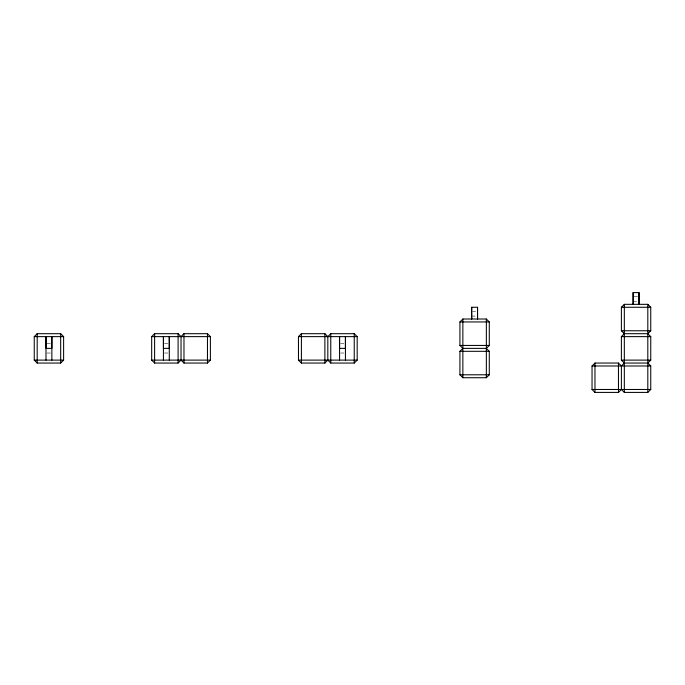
<?xml version="1.0" encoding="UTF-8"?>
<svg xmlns="http://www.w3.org/2000/svg" width="685" height="685" viewBox="0 0 685 685"><rect width="100%" height="100%" fill="white"/><g stroke="black" fill="none" stroke-linecap="round" stroke-linejoin="round"><path stroke-width="0.51" stroke-dasharray="3.42 2.57" d="M634.113 296.742L638.026 296.742M633.137 301.4L638.026 301.4M472.65 311.427L475.587 311.427M471.674 316.076L475.587 316.076M46.974 343.716L50.887 343.716M164.4 343.716L168.313 343.716M340.539 343.716L344.461 343.716M46.974 353.023L50.887 353.023M164.4 353.023L168.313 353.023M340.539 353.023L344.461 353.023"/><path stroke-width="1.03" d="M471.674 307.274L471.674 319.013L471.674 307.274L477.539 307.274L477.539 319.013L477.539 307.274M633.137 292.589L633.137 304.337L633.137 292.589L639.011 292.589L639.011 304.337L639.011 292.589M34.25 336.626L37.187 333.689L60.674 333.689L63.611 336.626L63.611 360.113L60.674 363.05L37.187 363.05L34.25 360.113L34.25 336.626L63.611 336.626M151.676 336.626L154.613 333.689L178.1 333.689L181.037 336.626L181.037 360.113L178.1 363.05L154.613 363.05L151.676 360.113L151.676 336.626L210.389 336.626L210.389 360.113L207.461 363.05L183.974 363.05L181.037 360.113M181.037 336.626L183.974 333.689L207.461 333.689L210.389 336.626M298.463 336.626L301.4 333.689L324.887 333.689L327.824 336.626L327.824 360.113L324.887 363.05L301.4 363.05L298.463 360.113L298.463 336.626L357.176 336.626L357.176 360.113L354.239 363.05L330.761 363.05L327.824 360.113M327.824 336.626L330.761 333.689L354.239 333.689L357.176 336.626M462.863 348.374L459.926 345.437L459.926 321.95L462.863 319.013L486.35 319.013L489.287 321.95L489.287 345.437L486.35 348.374L462.863 348.374L459.926 351.311L459.926 374.789L462.863 377.726L486.35 377.726L489.287 374.789L489.287 351.311L486.35 348.374M624.326 333.689L621.389 330.761L621.389 307.274L624.326 304.337L647.813 304.337L650.75 307.274L650.75 330.761L647.813 333.689L624.326 333.689L621.389 336.626L621.389 360.113L624.326 363.05L647.813 363.05L650.75 360.113L650.75 336.626L647.813 333.689M592.037 365.987L594.974 363.05L618.461 363.05L621.389 365.987L621.389 389.474L618.461 392.411L594.974 392.411L592.037 389.474L592.037 365.987L650.75 365.987L650.75 389.474L647.813 392.411L624.326 392.411L621.389 389.474M621.389 365.987L624.326 363.05M621.389 307.274L650.75 307.274M459.926 321.95L489.287 321.95M621.389 330.761L650.75 330.761M621.389 336.626L650.75 336.626M459.926 345.437L489.287 345.437M459.926 351.311L489.287 351.311M34.25 360.113L63.611 360.113M151.676 360.113L210.389 360.113M298.463 360.113L357.176 360.113M621.389 360.113L650.75 360.113M459.926 374.789L489.287 374.789M592.037 389.474L650.75 389.474M647.813 363.05L650.75 365.987M647.813 304.337L647.813 392.411M624.326 304.337L624.326 392.411M618.461 363.05L618.461 392.411M594.974 363.05L594.974 392.411M486.35 319.013L486.35 377.726M462.863 319.013L462.863 377.726M354.239 333.689L354.239 363.05M345.437 360.113L345.437 336.626L345.437 348.374L339.563 348.374L339.563 336.626L339.563 360.113M330.761 333.689L330.761 363.05M324.887 333.689L324.887 363.05M301.4 333.689L301.4 363.05M207.461 333.689L207.461 363.05M183.974 333.689L183.974 363.05M178.1 333.689L178.1 363.05M169.289 360.113L169.289 336.626L169.289 348.374L163.424 348.374L163.424 336.626L163.424 360.113M154.613 333.689L154.613 363.05M60.674 333.689L60.674 363.05M51.863 360.113L51.863 336.626L51.863 348.374L45.989 348.374L45.989 336.626L45.989 360.113M37.187 333.689L37.187 363.05"/></g></svg>
